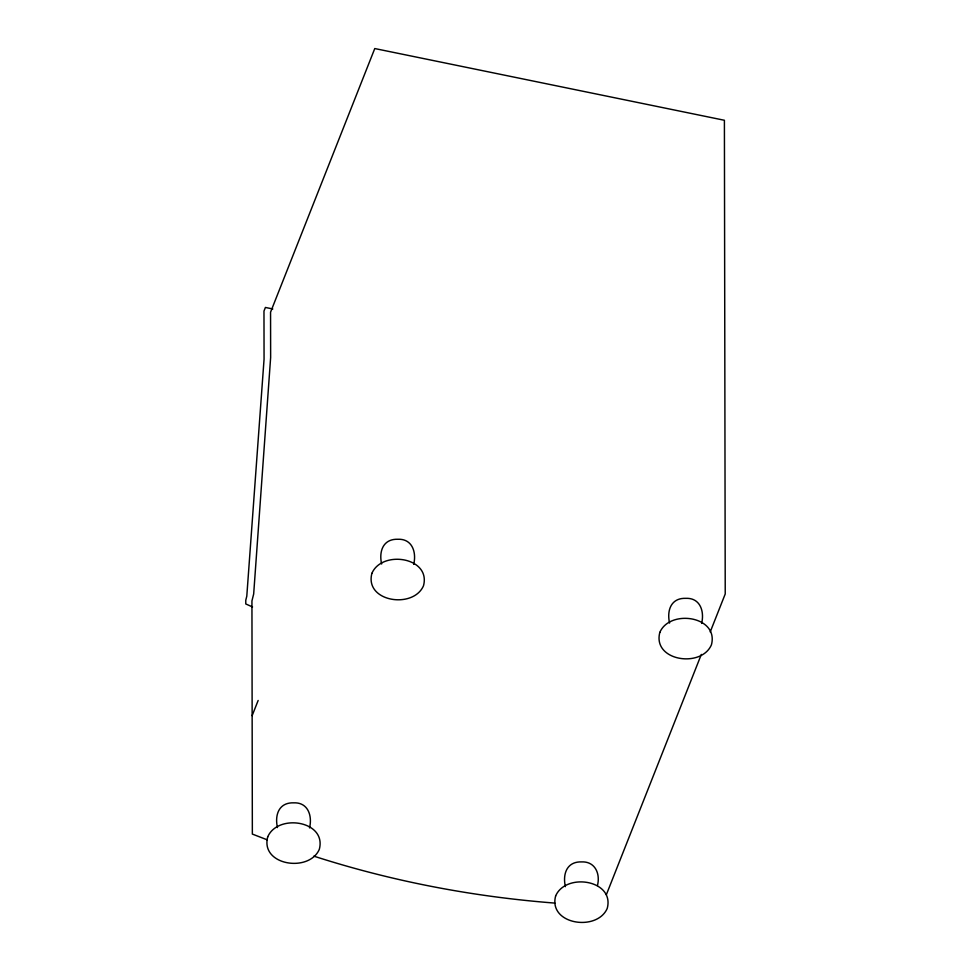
<?xml version="1.0" encoding="UTF-8"?>
<svg xmlns="http://www.w3.org/2000/svg" width="971" height="971" viewBox="0 0 971 971"><rect width="100%" height="100%" fill="white"/><g stroke="black" fill="none" stroke-linecap="round" stroke-linejoin="round"><path stroke-width="1.46" d="M252.144 715.651L258.152 700.455M606.341 894.74L701.329 654.418M710.226 631.927L725.228 593.973L724.402 120.27L374.77 48.55L270.557 312.213L270.642 357.449L253.674 593.997L251.938 600.928L252.351 834.077L267.353 839.879M554.866 903.091C473.095 896.767 391.92 881.34 313.839 856.143M272.815 308.972L265.411 307.455L263.978 311.072L264.063 359.185L246.792 596.17L245.772 600.248L245.772 603.95L252.545 606.948M701.632 623.418C704.594 611.269 700.127 597.699 685.829 598.342C671.216 597.808 666.652 610.14 669.565 623.066M597.456 885.503C600.503 873.669 595.041 861.301 581.653 861.908C567.028 861.386 562.464 873.718 565.377 886.632M413.707 564.345C416.668 552.196 412.202 538.638 397.904 539.269C383.278 538.747 378.714 551.079 381.627 564.005M309.531 827.911C312.492 815.761 308.025 802.204 293.728 802.847C279.102 802.313 274.538 814.645 277.451 827.571M267.717 836.881C260.107 865.404 309.142 872.941 319.313 849.322C326.924 820.798 277.9 813.249 267.717 836.881M371.905 573.315C364.283 601.838 413.318 609.375 423.502 585.744C431.112 557.233 382.076 549.683 371.905 573.315M555.643 895.942C548.032 924.465 597.068 932.014 607.239 908.383C614.849 879.86 565.826 872.322 555.643 895.942M659.831 632.376C652.221 660.899 701.244 668.436 711.427 644.817C719.038 616.294 670.002 608.756 659.831 632.376"/></g></svg>
